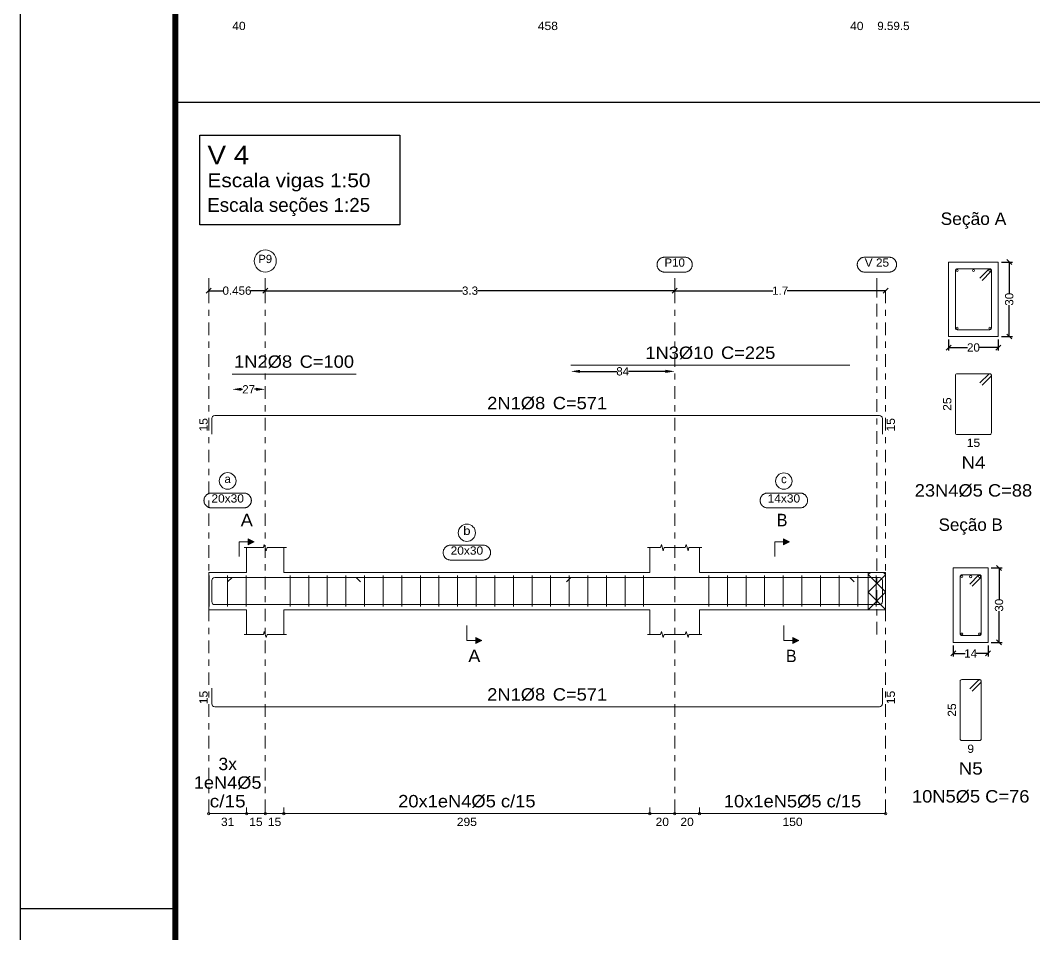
# Model space of a CAD drawing. Header units: centimetres. Extents: x 3194 to 3278, y -951 to -517.
# Drawn here: x 3194.32 to 3210.66, y -546.92 to -532.2 of the extents above; entities that cross this region are included whole.
import ezdxf
from ezdxf.enums import TextEntityAlignment as Align

# ---------------------------------------------------------------- set-up
doc = ezdxf.new("R2010")
doc.units = ezdxf.units.CM
doc.linetypes.add('CYPE_RAYAPUNTO', pattern=[0.4125, 0.2025, -0.105, 0, -0.105])
for name, color, linetype, lineweight in [('ARM_LONGITUDINAL_Ø10', 33, 'Continuous', 9), ('ARM_LONGITUDINAL_Ø8', 32, 'Continuous', 9), ('ARM_TRANSVERSAL_Ø5', 120, 'Continuous', 9), ('ELE_ARM_TRANS_TXT_EST', 7, 'Continuous', 9), ('ELE_CONT_NOS', 7, 'Continuous', 9), ('ELE_CONT_VIG_CONCRETO', 7, 'Continuous', 9), ('ELE_COT_COMPRIMENTO_PROJETADO', 8, 'Continuous', 0), ('ELE_COT_COT_ANCORAGENS', 8, 'Continuous', 0), ('ELE_COT_COT_ARM', 8, 'Continuous', 0), ('ELE_COT_COT_EST', 8, 'Continuous', 0), ('ELE_COT_COT_LIN_APOIOS', 8, 'CYPE_RAYAPUNTO', 0), ('ELE_COT_TEXTOS_ESTRIBOS', 8, 'Continuous', 0), ('ELE_REF_COT_LIN_AUX_COTA', 8, 'CYPE_RAYAPUNTO', 9), ('ELE_REF_LINHAS_MARCAS_PLANTA', 8, 'Continuous', 9), ('ELE_REF_MARCAS_PLANTA', 8, 'Continuous', 9), ('ELE_REF_REF_ESCALA', 3, 'Continuous', 9), ('ELE_REF_REF_NOME', 8, 'Continuous', 9), ('ELE_REF_REF_REFERENCIA', 8, 'Continuous', 9), ('ELE_REF_TEXTO_REF_NOME', 8, 'Continuous', 9), ('ELE_REF_TEXTO_REF_REFERENCIA', 8, 'Continuous', 9), ('POR_ARM_LONG_ARM_TEXTOS', 7, 'Continuous', 9), ('POR_ARM_LONG_TXT_COMP', 7, 'Continuous', 9), ('SEC_CONT_VIG_CONCRETO_CORTE', 7, 'Continuous', 9), ('SEC_COTAS_SEC_DIM_VIGA', 8, 'Continuous', 0), ('SEC_COTAS_TEXTOS_DETALHE_ESTRIBOS', 8, 'Continuous', 0), ('SEC_REF_TXT_NOMES', 2, 'Continuous', 9), ('SEC_REF_TXT_POSICOES_ARM_ESTRIBOS', 7, 'Continuous', 9)]:
    doc.layers.add(name, color=color, linetype=linetype, lineweight=lineweight)
doc.layers.add('ARQ-FOLHA', color=7, linetype='Continuous')
doc.layers.add('COTA CYPE', color=31, linetype='Continuous')
doc.styles.add('CYPETXT', font='arial.ttf', dxfattribs={"height": 0.2})
doc.styles.add('CYPETXT_0.2', font='arial.ttf', dxfattribs={"height": 0.133333})
doc.dimstyles.new('cype_arrow', dxfattribs={"dimtxt": 0.18, "dimasz": 0.15, "dimexe": 0.05, "dimexo": 0.05, "dimgap": 0, "dimtad": 0, "dimdec": 4, "dimzin": 0, "dimdsep": 46, "dimtxsty": 'CYPETXT_0.2', "dimcen": 0.09, "dimadec": 0, "dimazin": 0, "dimtfac": 1, "dimtdec": 4, "dimtofl": 0, "dimtmove": 2, "dimatfit": 3, "dimfxl": 1, "dimtolj": 1, "dimtzin": 0, "dimarcsym": 0})
doc.dimstyles.new('cype_oblique', dxfattribs={"dimtxt": 0.18, "dimasz": 0.18, "dimexe": 0.05, "dimexo": 0.05, "dimgap": 0, "dimtad": 0, "dimdec": 4, "dimzin": 0, "dimdsep": 46, "dimtxsty": 'CYPETXT_0.2', "dimblk": 'OBLIQUE', "dimtsz": 0.04, "dimcen": 0.09, "dimadec": 0, "dimazin": 0, "dimtfac": 1, "dimtdec": 4, "dimtofl": 0, "dimtmove": 2, "dimatfit": 3, "dimfxl": 1, "dimtolj": 1, "dimtzin": 0, "dimarcsym": 0})

# ---------------------------------------------------------------- blocks, each defined once
blk = doc.blocks.new('FOLHA A1')
at = {"layer": 'ARQ-FOLHA'}
for p, q in [((0, 0), (0, -594)), ((0, -297), (25, -297))]:
    blk.add_line(p, q, dxfattribs=at)
at = {"layer": 'ARQ-FOLHA', "const_width": 1}
blk.add_lwpolyline([(25, -10), (25, -584), (831, -584), (831, -10), (25, -10)], dxfattribs=at)
blk = doc.blocks.new('*D1134')
at = {"layer": 'Defpoints', "color": 0, "transparency": 16777216}
for p in [(3209.285, -537.296), (3210.085, -537.296), (3210.085, -537.474)]:
    blk.add_point(p, dxfattribs=at)
at = {"layer": 'SEC_COTAS_SEC_DIM_VIGA', "color": 0, "lineweight": -2, "transparency": 16777216}
for p, q in [((3209.245, -537.514), (3209.325, -537.434)), ((3209.285, -537.346), (3209.285, -537.524)), ((3209.285, -537.474), (3209.589, -537.474)), ((3210.085, -537.474), (3209.781, -537.474)), ((3210.045, -537.514), (3210.125, -537.434)), ((3210.085, -537.346), (3210.085, -537.524))]:
    blk.add_line(p, q, dxfattribs=at)
at = {"layer": 'SEC_COTAS_SEC_DIM_VIGA', "color": 0, "transparency": 16777216, "insert": (3209.685, -537.474), "char_height": 0.1333, "attachment_point": 5, "style": 'CYPETXT_0.2'}
blk.add_mtext('\\A1;20', dxfattribs=at)
blk = doc.blocks.new('_OBLIQUE')
at = {"color": 0, "linetype": 'ByBlock'}
blk.add_line((-0.5, -0.5), (0.5, 0.5), dxfattribs=at)
blk = doc.blocks.new('*D1135')
at = {"layer": 'Defpoints', "color": 0, "transparency": 16777216}
for p in [(3210.085, -536.096), (3210.262, -536.096), (3210.085, -537.296)]:
    blk.add_point(p, dxfattribs=at)
at = {"layer": 'SEC_COTAS_SEC_DIM_VIGA', "color": 0, "lineweight": -2, "transparency": 16777216}
for p, q in [((3210.135, -536.096), (3210.312, -536.096)), ((3210.302, -536.136), (3210.222, -536.056)), ((3210.262, -536.096), (3210.262, -536.601)), ((3210.262, -537.296), (3210.262, -536.791)), ((3210.135, -537.296), (3210.312, -537.296)), ((3210.302, -537.336), (3210.222, -537.256))]:
    blk.add_line(p, q, dxfattribs=at)
at = {"layer": 'SEC_COTAS_SEC_DIM_VIGA', "color": 0, "transparency": 16777216, "insert": (3210.262, -536.696), "char_height": 0.1333, "attachment_point": 5, "rotation": 90, "style": 'CYPETXT_0.2'}
blk.add_mtext('\\A1;30', dxfattribs=at)
blk = doc.blocks.new('*D1129')
at = {"layer": 'Defpoints', "color": 0, "transparency": 16777216}
for p in [(3209.36, -542.226), (3209.92, -542.226), (3209.92, -542.403)]:
    blk.add_point(p, dxfattribs=at)
at = {"layer": 'SEC_COTAS_SEC_DIM_VIGA', "color": 0, "lineweight": -2, "transparency": 16777216}
for p, q in [((3209.32, -542.443), (3209.4, -542.363)), ((3209.36, -542.276), (3209.36, -542.453)), ((3209.88, -542.443), (3209.96, -542.363)), ((3209.92, -542.276), (3209.92, -542.453)), ((3209.36, -542.403), (3209.552, -542.403)), ((3209.92, -542.403), (3209.729, -542.403))]:
    blk.add_line(p, q, dxfattribs=at)
at = {"layer": 'SEC_COTAS_SEC_DIM_VIGA', "color": 0, "transparency": 16777216, "insert": (3209.64, -542.403), "char_height": 0.1333, "attachment_point": 5, "style": 'CYPETXT_0.2'}
blk.add_mtext('\\A1;14', dxfattribs=at)
blk = doc.blocks.new('*D1130')
at = {"layer": 'Defpoints', "color": 0, "transparency": 16777216}
for p in [(3209.92, -541.026), (3210.098, -541.026), (3209.92, -542.226)]:
    blk.add_point(p, dxfattribs=at)
at = {"layer": 'SEC_COTAS_SEC_DIM_VIGA', "color": 0, "lineweight": -2, "transparency": 16777216}
for p, q in [((3209.97, -541.026), (3210.148, -541.026)), ((3210.138, -541.066), (3210.058, -540.986)), ((3210.098, -541.026), (3210.098, -541.531)), ((3210.098, -542.226), (3210.098, -541.721)), ((3209.97, -542.226), (3210.148, -542.226)), ((3210.138, -542.266), (3210.058, -542.186))]:
    blk.add_line(p, q, dxfattribs=at)
at = {"layer": 'SEC_COTAS_SEC_DIM_VIGA', "color": 0, "transparency": 16777216, "insert": (3210.098, -541.626), "char_height": 0.1333, "attachment_point": 5, "rotation": 90, "style": 'CYPETXT_0.2'}
blk.add_mtext('\\A1;30', dxfattribs=at)
blk = doc.blocks.new('*D1131')
at = {"layer": 'Defpoints', "color": 0, "transparency": 16777216}
for p in [(3197.357, -536.558), (3197.357, -536.558), (3198.269, -536.558)]:
    blk.add_point(p, dxfattribs=at)
at = {"layer": 'ELE_COT_COMPRIMENTO_PROJETADO', "color": 0, "lineweight": -2, "transparency": 16777216}
for p, q in [((3197.317, -536.598), (3197.397, -536.518)), ((3197.357, -536.558), (3197.588, -536.558)), ((3198.269, -536.558), (3198.038, -536.558)), ((3198.229, -536.598), (3198.309, -536.518))]:
    blk.add_line(p, q, dxfattribs=at)
at = {"layer": 'ELE_COT_COMPRIMENTO_PROJETADO', "color": 0, "transparency": 16777216, "insert": (3197.813, -536.558), "char_height": 0.1333, "attachment_point": 5, "style": 'CYPETXT_0.2'}
blk.add_mtext('\\A1;0.456', dxfattribs=at)
blk = doc.blocks.new('*D1132')
at = {"layer": 'Defpoints', "color": 0, "transparency": 16777216}
for p in [(3198.269, -536.558), (3198.269, -536.558), (3204.869, -536.558)]:
    blk.add_point(p, dxfattribs=at)
at = {"layer": 'ELE_COT_COMPRIMENTO_PROJETADO', "color": 0, "lineweight": -2, "transparency": 16777216}
for p, q in [((3198.229, -536.598), (3198.309, -536.518)), ((3198.269, -536.558), (3201.447, -536.558)), ((3204.869, -536.558), (3201.69, -536.558)), ((3204.829, -536.598), (3204.909, -536.518))]:
    blk.add_line(p, q, dxfattribs=at)
at = {"layer": 'ELE_COT_COMPRIMENTO_PROJETADO', "color": 0, "transparency": 16777216, "insert": (3201.569, -536.558), "char_height": 0.1333, "attachment_point": 5, "style": 'CYPETXT_0.2'}
blk.add_mtext('\\A1;3.3', dxfattribs=at)
blk = doc.blocks.new('*D1133')
at = {"layer": 'Defpoints', "color": 0, "transparency": 16777216}
for p in [(3204.869, -536.558), (3204.869, -536.558), (3208.269, -536.558)]:
    blk.add_point(p, dxfattribs=at)
at = {"layer": 'ELE_COT_COMPRIMENTO_PROJETADO', "color": 0, "lineweight": -2, "transparency": 16777216}
for p, q in [((3204.829, -536.598), (3204.909, -536.518)), ((3204.869, -536.558), (3206.453, -536.558)), ((3208.269, -536.558), (3206.684, -536.558)), ((3208.229, -536.598), (3208.309, -536.518))]:
    blk.add_line(p, q, dxfattribs=at)
at = {"layer": 'ELE_COT_COMPRIMENTO_PROJETADO', "color": 0, "transparency": 16777216, "insert": (3206.569, -536.558), "char_height": 0.1333, "attachment_point": 5, "style": 'CYPETXT_0.2'}
blk.add_mtext('\\A1;1.7', dxfattribs=at)
blk = doc.blocks.new('*D1127')
at = {"layer": 'Defpoints', "color": 0, "transparency": 16777216}
for p in [(3197.733, -538.147), (3198.269, -538.147), (3198.269, -538.147)]:
    blk.add_point(p, dxfattribs=at)
at = {"layer": 'ELE_COT_COT_ARM', "color": 0, "lineweight": -2, "transparency": 16777216}
for p, q in [((3197.883, -538.147), (3197.904, -538.147)), ((3198.119, -538.147), (3198.097, -538.147))]:
    blk.add_line(p, q, dxfattribs=at)
at = {"layer": 'ELE_COT_COT_ARM', "color": 0, "transparency": 16777216}
for points in [[(3197.883, -538.122), (3197.883, -538.172), (3197.733, -538.147)], [(3198.119, -538.122), (3198.119, -538.172), (3198.269, -538.147)]]:
    blk.add_solid(points, dxfattribs=at)
at = {"layer": 'ELE_COT_COT_ARM', "color": 0, "transparency": 16777216, "insert": (3198.001, -538.147), "char_height": 0.1333, "attachment_point": 5, "style": 'CYPETXT_0.2'}
blk.add_mtext('\\A1;27', dxfattribs=at)
blk = doc.blocks.new('*D1128')
at = {"layer": 'Defpoints', "color": 0, "transparency": 16777216}
for p in [(3203.193, -537.858), (3204.869, -537.858), (3204.869, -537.858)]:
    blk.add_point(p, dxfattribs=at)
at = {"layer": 'ELE_COT_COT_ARM', "color": 0, "lineweight": -2, "transparency": 16777216}
for p, q in [((3203.343, -537.858), (3203.936, -537.858)), ((3204.719, -537.858), (3204.126, -537.858))]:
    blk.add_line(p, q, dxfattribs=at)
at = {"layer": 'ELE_COT_COT_ARM', "color": 0, "transparency": 16777216}
for points in [[(3203.343, -537.833), (3203.343, -537.883), (3203.193, -537.858)], [(3204.719, -537.833), (3204.719, -537.883), (3204.869, -537.858)]]:
    blk.add_solid(points, dxfattribs=at)
at = {"layer": 'ELE_COT_COT_ARM', "color": 0, "transparency": 16777216, "insert": (3204.031, -537.858), "char_height": 0.1333, "attachment_point": 5, "style": 'CYPETXT_0.2'}
blk.add_mtext('\\A1;84', dxfattribs=at)

msp = doc.modelspace()

# ---------------------------------------------------------------- hatches: boundary and pattern name
at = {"layer": 'ELE_REF_LINHAS_MARCAS_PLANTA'}
for points in [[(3197.99458, -540.65144), (3197.99458, -540.55544), (3198.09058, -540.60344)], [(3206.62499, -540.65144), (3206.62499, -540.55544), (3206.72099, -540.60344)], [(3201.66258, -542.14544), (3201.66258, -542.24144), (3201.75858, -542.19344)], [(3206.77258, -542.14544), (3206.77258, -542.24144), (3206.86858, -542.19344)]]:
    msp.add_hatch(color=256, dxfattribs=at).paths.add_polyline_path(points)

# ---------------------------------------------------------------- linework, layer by layer
msp.add_line((3259.9194, -533.5243), (3196.8194, -533.5243))
at = {"layer": 'ARM_LONGITUDINAL_Ø10'}
for p, q in [((3203.19341, -541.18044), (3203.12269, -541.25115)), ((3207.69341, -541.18044), (3207.76412, -541.25115))]:
    msp.add_line(p, q, dxfattribs=at)
for points in [[(3203.19341, -537.7582), (3207.69341, -537.7582)], [(3203.19341, -541.18044), (3207.69341, -541.18044)]]:
    msp.add_lwpolyline(points, dxfattribs=at)
msp.add_circle((3209.6405, -541.16588), 0.02, dxfattribs=at)
at = {"layer": 'ARM_LONGITUDINAL_Ø8'}
for p, q in [((3197.73258, -541.18044), (3197.66187, -541.25115)), ((3199.73258, -541.18044), (3199.80329, -541.25115))]:
    msp.add_line(p, q, dxfattribs=at)
for points in [[(3197.73258, -537.90069), (3199.73258, -537.90069)], [(3208.21858, -538.86903), (3208.21858, -538.61703), (3208.21493, -538.59866), (3208.20452, -538.58309), (3208.18895, -538.57268), (3208.17058, -538.56903), (3197.45458, -538.56903), (3197.43621, -538.57268), (3197.42064, -538.58309), (3197.41023, -538.59866), (3197.40658, -538.61703), (3197.40658, -538.86903)], [(3208.21858, -541.48044), (3208.21858, -541.22844), (3208.21493, -541.21007), (3208.20452, -541.1945), (3208.18895, -541.18409), (3208.17058, -541.18044), (3197.45458, -541.18044), (3197.43621, -541.18409), (3197.42064, -541.1945), (3197.41023, -541.21007), (3197.40658, -541.22844), (3197.40658, -541.48044)], [(3197.73258, -541.18044), (3199.73258, -541.18044)], [(3208.21858, -541.31644), (3208.21858, -541.56844), (3208.21493, -541.58681), (3208.20452, -541.60238), (3208.18895, -541.61278), (3208.17058, -541.61644), (3197.45458, -541.61644), (3197.43621, -541.61278), (3197.42064, -541.60238), (3197.41023, -541.58681), (3197.40658, -541.56844), (3197.40658, -541.31644)], [(3208.21858, -542.96344), (3208.21858, -543.21544), (3208.21493, -543.23381), (3208.20452, -543.24938), (3208.18895, -543.25978), (3208.17058, -543.26344), (3197.45458, -543.26344), (3197.43621, -543.25978), (3197.42064, -543.24938), (3197.41023, -543.23381), (3197.40658, -543.21544), (3197.40658, -542.96344)]]:
    msp.add_lwpolyline(points, dxfattribs=at)
for centre in [(3209.42097, -536.23224), (3209.68497, -536.23224), (3209.94897, -536.23224), (3209.42097, -537.16024), (3209.94897, -537.16024), (3209.4965, -541.16188), (3209.7845, -541.16188), (3209.4965, -542.08988), (3209.7845, -542.08988)]:
    msp.add_circle(centre, 0.016, dxfattribs=at)
at = {"layer": 'ARM_TRANSVERSAL_Ø5'}
for p, q in [((3197.36258, -541.14844), (3197.36258, -541.64844)), ((3197.66258, -541.14844), (3197.66258, -541.64844)), ((3197.96258, -541.14844), (3197.96258, -541.64844)), ((3198.66858, -541.14844), (3198.66858, -541.64844)), ((3198.96858, -541.14844), (3198.96858, -541.64844)), ((3199.26858, -541.14844), (3199.26858, -541.64844)), ((3199.56858, -541.14844), (3199.56858, -541.64844)), ((3199.86858, -541.14844), (3199.86858, -541.64844)), ((3200.16858, -541.14844), (3200.16858, -541.64844)), ((3200.46858, -541.14844), (3200.46858, -541.64844)), ((3200.76858, -541.14844), (3200.76858, -541.64844)), ((3201.06858, -541.14844), (3201.06858, -541.64844)), ((3201.36858, -541.14844), (3201.36858, -541.64844)), ((3201.66858, -541.14844), (3201.66858, -541.64844)), ((3201.96858, -541.14844), (3201.96858, -541.64844)), ((3202.26858, -541.14844), (3202.26858, -541.64844)), ((3202.56858, -541.14844), (3202.56858, -541.64844)), ((3202.86858, -541.14844), (3202.86858, -541.64844)), ((3203.16858, -541.14844), (3203.16858, -541.64844)), ((3203.46858, -541.14844), (3203.46858, -541.64844)), ((3203.76858, -541.14844), (3203.76858, -541.64844)), ((3204.06858, -541.14844), (3204.06858, -541.64844)), ((3204.36858, -541.14844), (3204.36858, -541.64844)), ((3205.41858, -541.14844), (3205.41858, -541.64844)), ((3205.71858, -541.14844), (3205.71858, -541.64844)), ((3206.01858, -541.14844), (3206.01858, -541.64844)), ((3206.31858, -541.14844), (3206.31858, -541.64844)), ((3206.61858, -541.14844), (3206.61858, -541.64844)), ((3206.91858, -541.14844), (3206.91858, -541.64844)), ((3207.21858, -541.14844), (3207.21858, -541.64844)), ((3207.51858, -541.14844), (3207.51858, -541.64844)), ((3207.81858, -541.14844), (3207.81858, -541.64844)), ((3208.11858, -541.14844), (3208.11858, -541.64844))]:
    msp.add_line(p, q, dxfattribs=at)
for points in [[(3209.82594, -536.39205), (3209.96736, -536.25063), (3209.97059, -536.24669), (3209.97299, -536.24219), (3209.97447, -536.23731), (3209.97497, -536.23224), (3209.97447, -536.22717), (3209.97299, -536.22229), (3209.97059, -536.2178), (3209.96736, -536.21386), (3209.96342, -536.21062), (3209.95892, -536.20822), (3209.95404, -536.20674), (3209.94897, -536.20624), (3209.42097, -536.20624), (3209.41102, -536.20822), (3209.40259, -536.21386), (3209.39695, -536.22229), (3209.39497, -536.23224), (3209.39497, -537.16024), (3209.39695, -537.17019), (3209.40259, -537.17863), (3209.41102, -537.18426), (3209.42097, -537.18624), (3209.94897, -537.18624), (3209.95892, -537.18426), (3209.96736, -537.17863), (3209.97299, -537.17019), (3209.97497, -537.16024), (3209.97497, -536.23224), (3209.97447, -536.22717), (3209.97299, -536.22229), (3209.97059, -536.2178), (3209.96736, -536.21386), (3209.96342, -536.21062), (3209.95892, -536.20822), (3209.95404, -536.20674), (3209.94897, -536.20624), (3209.9439, -536.20674), (3209.93902, -536.20822), (3209.93453, -536.21062), (3209.93059, -536.21386), (3209.78917, -536.35528)], [(3209.82594, -538.08138), (3209.96736, -537.93996), (3209.97059, -537.93602), (3209.97299, -537.93153), (3209.97447, -537.92665), (3209.97497, -537.92158), (3209.97447, -537.9165), (3209.97299, -537.91163), (3209.97059, -537.90713), (3209.96736, -537.90319), (3209.96342, -537.89996), (3209.95892, -537.89756), (3209.95404, -537.89608), (3209.94897, -537.89558), (3209.42097, -537.89558), (3209.41102, -537.89756), (3209.40259, -537.90319), (3209.39695, -537.91163), (3209.39497, -537.92158), (3209.39497, -538.84958), (3209.39695, -538.85953), (3209.40259, -538.86796), (3209.41102, -538.8736), (3209.42097, -538.87558), (3209.94897, -538.87558), (3209.95892, -538.8736), (3209.96736, -538.86796), (3209.97299, -538.85953), (3209.97497, -538.84958), (3209.97497, -537.92158), (3209.97447, -537.9165), (3209.97299, -537.91163), (3209.97059, -537.90713), (3209.96736, -537.90319), (3209.96342, -537.89996), (3209.95892, -537.89756), (3209.95404, -537.89608), (3209.94897, -537.89558), (3209.9439, -537.89608), (3209.93902, -537.89756), (3209.93453, -537.89996), (3209.93059, -537.90319), (3209.78917, -538.04461)], [(3209.66146, -541.32169), (3209.80288, -541.18027), (3209.80612, -541.17633), (3209.80852, -541.17183), (3209.81, -541.16695), (3209.8105, -541.16188), (3209.81, -541.15681), (3209.80852, -541.15193), (3209.80612, -541.14744), (3209.80288, -541.1435), (3209.79894, -541.14026), (3209.79445, -541.13786), (3209.78957, -541.13638), (3209.7845, -541.13588), (3209.4965, -541.13588), (3209.48655, -541.13786), (3209.47811, -541.1435), (3209.47248, -541.15193), (3209.4705, -541.16188), (3209.4705, -542.08988), (3209.47248, -542.09983), (3209.47811, -542.10827), (3209.48655, -542.1139), (3209.4965, -542.11588), (3209.7845, -542.11588), (3209.79445, -542.1139), (3209.80288, -542.10827), (3209.80852, -542.09983), (3209.8105, -542.08988), (3209.8105, -541.16188), (3209.81, -541.15681), (3209.80852, -541.15193), (3209.80612, -541.14744), (3209.80288, -541.1435), (3209.79894, -541.14026), (3209.79445, -541.13786), (3209.78957, -541.13638), (3209.7845, -541.13588), (3209.77943, -541.13638), (3209.77455, -541.13786), (3209.77005, -541.14026), (3209.76611, -541.1435), (3209.62469, -541.28492)], [(3209.66146, -543.01102), (3209.80288, -542.8696), (3209.80612, -542.86566), (3209.80852, -542.86116), (3209.81, -542.85629), (3209.8105, -542.85121), (3209.81, -542.84614), (3209.80852, -542.84126), (3209.80612, -542.83677), (3209.80288, -542.83283), (3209.79894, -542.8296), (3209.79445, -542.82719), (3209.78957, -542.82571), (3209.7845, -542.82521), (3209.4965, -542.82521), (3209.48655, -542.82719), (3209.47811, -542.83283), (3209.47248, -542.84126), (3209.4705, -542.85121), (3209.4705, -543.77921), (3209.47248, -543.78916), (3209.47811, -543.7976), (3209.48655, -543.80324), (3209.4965, -543.80521), (3209.7845, -543.80521), (3209.79445, -543.80324), (3209.80288, -543.7976), (3209.80852, -543.78916), (3209.8105, -543.77921), (3209.8105, -542.85121), (3209.81, -542.84614), (3209.80852, -542.84126), (3209.80612, -542.83677), (3209.80288, -542.83283), (3209.79894, -542.8296), (3209.79445, -542.82719), (3209.78957, -542.82571), (3209.7845, -542.82521), (3209.77943, -542.82571), (3209.77455, -542.82719), (3209.77005, -542.8296), (3209.76611, -542.83283), (3209.62469, -542.97425)]]:
    msp.add_lwpolyline(points, dxfattribs=at)
at = {"layer": 'COTA CYPE'}
msp.add_lwpolyline([(3197.21244, -534.05283), (3200.43885, -534.05283), (3200.43885, -535.49631), (3197.21244, -535.49631)], close=True, dxfattribs=at)
at = {"layer": 'ELE_CONT_NOS'}
for p, q in [((3197.96858, -541.09844), (3197.96858, -540.69844)), ((3198.56858, -541.09844), (3198.56858, -540.69844)), ((3204.46858, -541.09844), (3204.46858, -540.69844)), ((3205.26858, -541.09844), (3205.26858, -540.69844)), ((3208.26858, -541.09844), (3208.26858, -541.69844)), ((3197.96858, -541.69844), (3197.96858, -542.09844)), ((3198.56858, -541.69844), (3198.56858, -542.09844)), ((3204.46858, -541.69844), (3204.46858, -542.09844)), ((3205.26858, -541.69844), (3205.26858, -542.09844))]:
    msp.add_line(p, q, dxfattribs=at)
at = {"layer": 'ELE_CONT_NOS', "lineweight": 0}
for p, q in [((3207.98858, -541.13275), (3208.02289, -541.09844)), ((3208.26858, -541.41275), (3207.98858, -541.13275)), ((3207.98858, -541.4156), (3208.26858, -541.1356)), ((3208.26858, -541.12991), (3208.23711, -541.09844)), ((3208.26858, -541.6956), (3207.98858, -541.4156)), ((3207.98858, -541.69844), (3208.26858, -541.41844))]:
    msp.add_line(p, q, dxfattribs=at)
at = {"layer": 'ELE_CONT_NOS'}
for points in [[(3197.92858, -540.69844), (3198.23858, -540.69844), (3198.25358, -540.64844), (3198.28358, -540.74844), (3198.29858, -540.69844), (3198.60858, -540.69844)], [(3204.42858, -540.69844), (3204.63858, -540.69844), (3204.65358, -540.64844), (3204.68358, -540.74844), (3204.69858, -540.69844), (3204.90858, -540.69844)], [(3204.82858, -540.69844), (3205.03858, -540.69844), (3205.05358, -540.64844), (3205.08358, -540.74844), (3205.09858, -540.69844), (3205.30858, -540.69844)], [(3207.98858, -541.09844), (3208.26858, -541.09844)], [(3207.98858, -541.69844), (3208.26858, -541.69844)], [(3197.92858, -542.09844), (3198.23858, -542.09844), (3198.25358, -542.04844), (3198.28358, -542.14844), (3198.29858, -542.09844), (3198.60858, -542.09844)], [(3204.42858, -542.09844), (3204.63858, -542.09844), (3204.65358, -542.04844), (3204.68358, -542.14844), (3204.69858, -542.09844), (3204.90858, -542.09844)], [(3204.82858, -542.09844), (3205.03858, -542.09844), (3205.05358, -542.04844), (3205.08358, -542.14844), (3205.09858, -542.09844), (3205.30858, -542.09844)]]:
    msp.add_lwpolyline(points, dxfattribs=at)
at = {"layer": 'ELE_CONT_NOS', "lineweight": 0}
msp.add_lwpolyline([(3207.98858, -541.09844), (3207.98858, -541.69844), (3208.26858, -541.69844), (3208.26858, -541.09844), (3207.98858, -541.09844)], close=True, dxfattribs=at)
at = {"layer": 'ELE_CONT_VIG_CONCRETO'}
for p, q in [((3197.35658, -541.09844), (3197.96858, -541.09844)), ((3197.35658, -541.09844), (3197.35658, -541.69844)), ((3198.56858, -541.09844), (3204.46858, -541.09844)), ((3205.26858, -541.09844), (3207.98858, -541.09844)), ((3197.35658, -541.69844), (3197.96858, -541.69844)), ((3198.56858, -541.69844), (3204.46858, -541.69844)), ((3205.26858, -541.69844), (3207.98858, -541.69844))]:
    msp.add_line(p, q, dxfattribs=at)
at = {"layer": 'ELE_COT_COT_EST'}
for p, q in [((3197.35658, -544.98344), (3197.35658, -544.88344)), ((3197.96858, -544.98344), (3197.96858, -544.88344)), ((3198.26858, -544.98344), (3198.26858, -544.88344)), ((3198.56858, -544.98344), (3198.56858, -544.88344)), ((3204.46858, -544.98344), (3204.46858, -544.88344)), ((3204.86858, -544.98344), (3204.86858, -544.88344)), ((3205.26858, -544.98344), (3205.26858, -544.88344))]:
    msp.add_line(p, q, dxfattribs=at)
for points in [[(3197.35658, -544.98344), (3197.96858, -544.98344), (3197.96858, -544.88344)], [(3197.96858, -544.98344), (3198.26858, -544.98344), (3198.26858, -544.88344)], [(3198.26858, -544.98344), (3198.56858, -544.98344), (3198.56858, -544.88344)], [(3198.56858, -544.98344), (3204.46858, -544.98344), (3204.46858, -544.88344)], [(3204.46858, -544.98344), (3204.86858, -544.98344), (3204.86858, -544.88344)], [(3204.86858, -544.98344), (3205.26858, -544.98344), (3205.26858, -544.88344)], [(3205.26858, -544.98344), (3208.26858, -544.98344), (3208.26858, -544.88344)]]:
    msp.add_lwpolyline(points, dxfattribs=at)
for centre in [(3197.35658, -544.98344), (3197.96858, -544.98344), (3197.96858, -544.98344), (3198.26858, -544.98344), (3198.26858, -544.98344), (3198.56858, -544.98344), (3198.56858, -544.98344), (3204.46858, -544.98344), (3204.46858, -544.98344), (3204.86858, -544.98344), (3204.86858, -544.98344), (3205.26858, -544.98344), (3205.26858, -544.98344), (3208.26858, -544.98344)]:
    msp.add_circle(centre, 0.02, dxfattribs=at)
at = {"layer": 'ELE_COT_COT_LIN_APOIOS'}
for p, q in [((3197.35658, -536.5582), (3197.35658, -544.98344)), ((3198.26858, -536.5582), (3198.26858, -544.98344)), ((3204.86858, -536.5582), (3204.86858, -544.98344)), ((3208.26858, -536.5582), (3208.26858, -544.98344))]:
    msp.add_line(p, q, dxfattribs=at)
at = {"layer": 'ELE_REF_COT_LIN_AUX_COTA'}
for p, q in [((3197.35658, -536.5582), (3197.35658, -536.2582)), ((3198.26858, -536.5582), (3198.26858, -536.2582)), ((3204.86858, -536.5582), (3204.86858, -536.2582)), ((3208.12858, -536.5582), (3208.12858, -536.2582)), ((3208.12858, -542.09844), (3208.12858, -536.5582))]:
    msp.add_line(p, q, dxfattribs=at)
at = {"layer": 'ELE_REF_LINHAS_MARCAS_PLANTA'}
for p, q in [((3197.85058, -540.60344), (3197.85058, -540.84344)), ((3197.85058, -540.60344), (3197.99458, -540.60344)), ((3206.48099, -540.60344), (3206.48099, -540.84344)), ((3206.48099, -540.60344), (3206.62499, -540.60344)), ((3201.51858, -542.19344), (3201.51858, -541.95344)), ((3206.62858, -542.19344), (3206.62858, -541.95344)), ((3201.51858, -542.19344), (3201.66258, -542.19344)), ((3206.62858, -542.19344), (3206.77258, -542.19344))]:
    msp.add_line(p, q, dxfattribs=at)
for points in [[(3197.99458, -540.65144), (3197.99458, -540.55544), (3198.09058, -540.60344)], [(3206.62499, -540.65144), (3206.62499, -540.55544), (3206.72099, -540.60344)], [(3201.66258, -542.14544), (3201.66258, -542.24144), (3201.75858, -542.19344)], [(3206.77258, -542.14544), (3206.77258, -542.24144), (3206.86858, -542.19344)]]:
    msp.add_lwpolyline(points, close=True, dxfattribs=at)
at = {"layer": 'ELE_REF_REF_NOME'}
for points in [[(3197.92458, -539.81844), (3197.9326, -539.81871), (3197.94057, -539.81951), (3197.94848, -539.82084), (3197.95628, -539.8227), (3197.96394, -539.82508), (3197.97143, -539.82796), (3197.9787, -539.83134), (3197.98573, -539.83519), (3197.99249, -539.8395), (3197.99895, -539.84426), (3198.00507, -539.84944), (3198.01084, -539.85501), (3198.01622, -539.86096), (3198.02119, -539.86726), (3198.02573, -539.87387), (3198.02981, -539.88077), (3198.03343, -539.88793), (3198.03656, -539.89531), (3198.03919, -539.90288), (3198.04131, -539.91062), (3198.04291, -539.91848), (3198.04398, -539.92643), (3198.04451, -539.93443), (3198.04451, -539.94245), (3198.04398, -539.95045), (3198.04291, -539.9584), (3198.04131, -539.96626), (3198.03919, -539.97399), (3198.03656, -539.98157), (3198.03343, -539.98895), (3198.02981, -539.99611), (3198.02573, -540.00301), (3198.02119, -540.00962), (3198.01622, -540.01591), (3198.01084, -540.02186), (3198.00507, -540.02744), (3197.99895, -540.03261), (3197.99249, -540.03737), (3197.98573, -540.04169), (3197.9787, -540.04554), (3197.97143, -540.04892), (3197.96394, -540.0518), (3197.95628, -540.05417), (3197.94848, -540.05603), (3197.94057, -540.05737), (3197.9326, -540.05817), (3197.92458, -540.05844), (3197.40058, -540.05844), (3197.39257, -540.05817), (3197.38459, -540.05737), (3197.37668, -540.05603), (3197.36888, -540.05417), (3197.36122, -540.0518), (3197.35373, -540.04892), (3197.34646, -540.04554), (3197.33943, -540.04169), (3197.33267, -540.03737), (3197.32621, -540.03261), (3197.32009, -540.02744), (3197.31432, -540.02186), (3197.30894, -540.01591), (3197.30397, -540.00962), (3197.29943, -540.00301), (3197.29535, -539.99611), (3197.29173, -539.98895), (3197.2886, -539.98157), (3197.28597, -539.97399), (3197.28385, -539.96626), (3197.28225, -539.9584), (3197.28118, -539.95045), (3197.28065, -539.94245), (3197.28065, -539.93443), (3197.28118, -539.92643), (3197.28225, -539.91848), (3197.28385, -539.91062), (3197.28597, -539.90288), (3197.2886, -539.89531), (3197.29173, -539.88793), (3197.29535, -539.88077), (3197.29943, -539.87387), (3197.30397, -539.86726), (3197.30894, -539.86096), (3197.31432, -539.85501), (3197.32009, -539.84944), (3197.32621, -539.84426), (3197.33267, -539.8395), (3197.33943, -539.83519), (3197.34646, -539.83134), (3197.35373, -539.82796), (3197.36122, -539.82508), (3197.36888, -539.8227), (3197.37668, -539.82084), (3197.38459, -539.81951), (3197.39257, -539.81871), (3197.40058, -539.81844), (3197.92458, -539.81844)], [(3206.89058, -539.81844), (3206.8986, -539.81871), (3206.90657, -539.81951), (3206.91448, -539.82084), (3206.92228, -539.8227), (3206.92994, -539.82508), (3206.93743, -539.82796), (3206.9447, -539.83134), (3206.95173, -539.83519), (3206.95849, -539.8395), (3206.96495, -539.84426), (3206.97107, -539.84944), (3206.97684, -539.85501), (3206.98222, -539.86096), (3206.98719, -539.86726), (3206.99173, -539.87387), (3206.99581, -539.88077), (3206.99943, -539.88793), (3207.00256, -539.89531), (3207.00519, -539.90288), (3207.00731, -539.91062), (3207.00891, -539.91848), (3207.00998, -539.92643), (3207.01051, -539.93443), (3207.01051, -539.94245), (3207.00998, -539.95045), (3207.00891, -539.9584), (3207.00731, -539.96626), (3207.00519, -539.97399), (3207.00256, -539.98157), (3206.99943, -539.98895), (3206.99581, -539.99611), (3206.99173, -540.00301), (3206.98719, -540.00962), (3206.98222, -540.01591), (3206.97684, -540.02186), (3206.97107, -540.02744), (3206.96495, -540.03261), (3206.95849, -540.03737), (3206.95173, -540.04169), (3206.9447, -540.04554), (3206.93743, -540.04892), (3206.92994, -540.0518), (3206.92228, -540.05417), (3206.91448, -540.05603), (3206.90657, -540.05737), (3206.8986, -540.05817), (3206.89058, -540.05844), (3206.36658, -540.05844), (3206.35857, -540.05817), (3206.35059, -540.05737), (3206.34268, -540.05603), (3206.33488, -540.05417), (3206.32722, -540.0518), (3206.31973, -540.04892), (3206.31246, -540.04554), (3206.30543, -540.04169), (3206.29867, -540.03737), (3206.29221, -540.03261), (3206.28609, -540.02744), (3206.28032, -540.02186), (3206.27494, -540.01591), (3206.26997, -540.00962), (3206.26543, -540.00301), (3206.26135, -539.99611), (3206.25773, -539.98895), (3206.2546, -539.98157), (3206.25197, -539.97399), (3206.24985, -539.96626), (3206.24825, -539.9584), (3206.24718, -539.95045), (3206.24665, -539.94245), (3206.24665, -539.93443), (3206.24718, -539.92643), (3206.24825, -539.91848), (3206.24985, -539.91062), (3206.25197, -539.90288), (3206.2546, -539.89531), (3206.25773, -539.88793), (3206.26135, -539.88077), (3206.26543, -539.87387), (3206.26997, -539.86726), (3206.27494, -539.86096), (3206.28032, -539.85501), (3206.28609, -539.84944), (3206.29221, -539.84426), (3206.29867, -539.8395), (3206.30543, -539.83519), (3206.31246, -539.83134), (3206.31973, -539.82796), (3206.32722, -539.82508), (3206.33488, -539.8227), (3206.34268, -539.82084), (3206.35059, -539.81951), (3206.35857, -539.81871), (3206.36658, -539.81844), (3206.89058, -539.81844)], [(3201.78058, -540.65844), (3201.7886, -540.65871), (3201.79657, -540.65951), (3201.80448, -540.66084), (3201.81228, -540.6627), (3201.81994, -540.66508), (3201.82743, -540.66796), (3201.8347, -540.67134), (3201.84173, -540.67519), (3201.84849, -540.6795), (3201.85495, -540.68426), (3201.86107, -540.68944), (3201.86684, -540.69501), (3201.87222, -540.70096), (3201.87719, -540.70726), (3201.88173, -540.71387), (3201.88581, -540.72077), (3201.88943, -540.72793), (3201.89256, -540.73531), (3201.89519, -540.74288), (3201.89731, -540.75062), (3201.89891, -540.75848), (3201.89998, -540.76643), (3201.90051, -540.77443), (3201.90051, -540.78245), (3201.89998, -540.79045), (3201.89891, -540.7984), (3201.89731, -540.80626), (3201.89519, -540.81399), (3201.89256, -540.82157), (3201.88943, -540.82895), (3201.88581, -540.83611), (3201.88173, -540.84301), (3201.87719, -540.84962), (3201.87222, -540.85591), (3201.86684, -540.86186), (3201.86107, -540.86744), (3201.85495, -540.87261), (3201.84849, -540.87737), (3201.84173, -540.88169), (3201.8347, -540.88554), (3201.82743, -540.88892), (3201.81994, -540.8918), (3201.81228, -540.89417), (3201.80448, -540.89603), (3201.79657, -540.89737), (3201.7886, -540.89817), (3201.78058, -540.89844), (3201.25658, -540.89844), (3201.24857, -540.89817), (3201.24059, -540.89737), (3201.23268, -540.89603), (3201.22488, -540.89417), (3201.21722, -540.8918), (3201.20973, -540.88892), (3201.20246, -540.88554), (3201.19543, -540.88169), (3201.18867, -540.87737), (3201.18221, -540.87261), (3201.17609, -540.86744), (3201.17032, -540.86186), (3201.16494, -540.85591), (3201.15997, -540.84962), (3201.15543, -540.84301), (3201.15135, -540.83611), (3201.14773, -540.82895), (3201.1446, -540.82157), (3201.14197, -540.81399), (3201.13985, -540.80626), (3201.13825, -540.7984), (3201.13718, -540.79045), (3201.13665, -540.78245), (3201.13665, -540.77443), (3201.13718, -540.76643), (3201.13825, -540.75848), (3201.13985, -540.75062), (3201.14197, -540.74288), (3201.1446, -540.73531), (3201.14773, -540.72793), (3201.15135, -540.72077), (3201.15543, -540.71387), (3201.15997, -540.70726), (3201.16494, -540.70096), (3201.17032, -540.69501), (3201.17609, -540.68944), (3201.18221, -540.68426), (3201.18867, -540.6795), (3201.19543, -540.67519), (3201.20246, -540.67134), (3201.20973, -540.66796), (3201.21722, -540.66508), (3201.22488, -540.6627), (3201.23268, -540.66084), (3201.24059, -540.65951), (3201.24857, -540.65871), (3201.25658, -540.65844), (3201.78058, -540.65844)]]:
    msp.add_lwpolyline(points, close=True, dxfattribs=at)
for centre, radius in [((3197.66258, -539.62373), 0.13471), ((3206.62858, -539.62635), 0.13209), ((3201.51858, -540.45911), 0.13933)]:
    msp.add_circle(centre, radius, dxfattribs=at)
at = {"layer": 'ELE_REF_REF_REFERENCIA'}
for points in [[(3205.03258, -536.0182), (3205.0406, -536.01847), (3205.04857, -536.01927), (3205.05648, -536.02061), (3205.06428, -536.02247), (3205.07194, -536.02484), (3205.07943, -536.02773), (3205.0867, -536.0311), (3205.09373, -536.03496), (3205.10049, -536.03927), (3205.10695, -536.04403), (3205.11307, -536.04921), (3205.11884, -536.05478), (3205.12422, -536.06073), (3205.12919, -536.06702), (3205.13373, -536.07363), (3205.13781, -536.08053), (3205.14143, -536.08769), (3205.14456, -536.09507), (3205.14719, -536.10265), (3205.14931, -536.11039), (3205.15091, -536.11824), (3205.15198, -536.12619), (3205.15251, -536.13419), (3205.15251, -536.14221), (3205.15198, -536.15022), (3205.15091, -536.15816), (3205.14931, -536.16602), (3205.14719, -536.17376), (3205.14456, -536.18133), (3205.14143, -536.18872), (3205.13781, -536.19587), (3205.13373, -536.20277), (3205.12919, -536.20939), (3205.12422, -536.21568), (3205.11884, -536.22163), (3205.11307, -536.2272), (3205.10695, -536.23238), (3205.10049, -536.23714), (3205.09373, -536.24145), (3205.0867, -536.24531), (3205.07943, -536.24868), (3205.07194, -536.25156), (3205.06428, -536.25394), (3205.05648, -536.2558), (3205.04857, -536.25713), (3205.0406, -536.25794), (3205.03258, -536.2582), (3204.70458, -536.2582), (3204.69657, -536.25794), (3204.68859, -536.25713), (3204.68068, -536.2558), (3204.67288, -536.25394), (3204.66522, -536.25156), (3204.65773, -536.24868), (3204.65046, -536.24531), (3204.64343, -536.24145), (3204.63667, -536.23714), (3204.63021, -536.23238), (3204.62409, -536.2272), (3204.61832, -536.22163), (3204.61294, -536.21568), (3204.60797, -536.20939), (3204.60343, -536.20277), (3204.59935, -536.19587), (3204.59573, -536.18872), (3204.5926, -536.18133), (3204.58997, -536.17376), (3204.58785, -536.16602), (3204.58625, -536.15816), (3204.58518, -536.15022), (3204.58465, -536.14221), (3204.58465, -536.13419), (3204.58518, -536.12619), (3204.58625, -536.11824), (3204.58785, -536.11039), (3204.58997, -536.10265), (3204.5926, -536.09507), (3204.59573, -536.08769), (3204.59935, -536.08053), (3204.60343, -536.07363), (3204.60797, -536.06702), (3204.61294, -536.06073), (3204.61832, -536.05478), (3204.62409, -536.04921), (3204.63021, -536.04403), (3204.63667, -536.03927), (3204.64343, -536.03496), (3204.65046, -536.0311), (3204.65773, -536.02773), (3204.66522, -536.02484), (3204.67288, -536.02247), (3204.68068, -536.02061), (3204.68859, -536.01927), (3204.69657, -536.01847), (3204.70458, -536.0182), (3205.03258, -536.0182)], [(3208.32558, -536.0182), (3208.3336, -536.01847), (3208.34157, -536.01927), (3208.34948, -536.02061), (3208.35728, -536.02247), (3208.36494, -536.02484), (3208.37243, -536.02773), (3208.3797, -536.0311), (3208.38673, -536.03496), (3208.39349, -536.03927), (3208.39995, -536.04403), (3208.40607, -536.04921), (3208.41184, -536.05478), (3208.41722, -536.06073), (3208.42219, -536.06702), (3208.42673, -536.07363), (3208.43081, -536.08053), (3208.43443, -536.08769), (3208.43756, -536.09507), (3208.44019, -536.10265), (3208.44231, -536.11039), (3208.44391, -536.11824), (3208.44498, -536.12619), (3208.44551, -536.13419), (3208.44551, -536.14221), (3208.44498, -536.15022), (3208.44391, -536.15816), (3208.44231, -536.16602), (3208.44019, -536.17376), (3208.43756, -536.18133), (3208.43443, -536.18872), (3208.43081, -536.19587), (3208.42673, -536.20277), (3208.42219, -536.20939), (3208.41722, -536.21568), (3208.41184, -536.22163), (3208.40607, -536.2272), (3208.39995, -536.23238), (3208.39349, -536.23714), (3208.38673, -536.24145), (3208.3797, -536.24531), (3208.37243, -536.24868), (3208.36494, -536.25156), (3208.35728, -536.25394), (3208.34948, -536.2558), (3208.34157, -536.25713), (3208.3336, -536.25794), (3208.32558, -536.2582), (3207.93158, -536.2582), (3207.92357, -536.25794), (3207.91559, -536.25713), (3207.90768, -536.2558), (3207.89988, -536.25394), (3207.89222, -536.25156), (3207.88473, -536.24868), (3207.87746, -536.24531), (3207.87043, -536.24145), (3207.86367, -536.23714), (3207.85721, -536.23238), (3207.85109, -536.2272), (3207.84532, -536.22163), (3207.83994, -536.21568), (3207.83497, -536.20939), (3207.83043, -536.20277), (3207.82635, -536.19587), (3207.82273, -536.18872), (3207.8196, -536.18133), (3207.81697, -536.17376), (3207.81485, -536.16602), (3207.81325, -536.15816), (3207.81218, -536.15022), (3207.81165, -536.14221), (3207.81165, -536.13419), (3207.81218, -536.12619), (3207.81325, -536.11824), (3207.81485, -536.11039), (3207.81697, -536.10265), (3207.8196, -536.09507), (3207.82273, -536.08769), (3207.82635, -536.08053), (3207.83043, -536.07363), (3207.83497, -536.06702), (3207.83994, -536.06073), (3207.84532, -536.05478), (3207.85109, -536.04921), (3207.85721, -536.04403), (3207.86367, -536.03927), (3207.87043, -536.03496), (3207.87746, -536.0311), (3207.88473, -536.02773), (3207.89222, -536.02484), (3207.89988, -536.02247), (3207.90768, -536.02061), (3207.91559, -536.01927), (3207.92357, -536.01847), (3207.93158, -536.0182), (3208.32558, -536.0182)]]:
    msp.add_lwpolyline(points, close=True, dxfattribs=at)
msp.add_circle((3198.26858, -536.07981), 0.17839, dxfattribs=at)
at = {"layer": 'SEC_CONT_VIG_CONCRETO_CORTE'}
for points in [[(3210.08497, -536.09624), (3209.28497, -536.09624), (3209.28497, -537.29624), (3210.08497, -537.29624), (3210.08497, -536.09624)], [(3209.9205, -541.02588), (3209.3605, -541.02588), (3209.3605, -542.22588), (3209.9205, -542.22588), (3209.9205, -541.02588)]]:
    msp.add_lwpolyline(points, close=True, dxfattribs=at)

# ---------------------------------------------------------------- block references
at = {"layer": 'ARQ-FOLHA', "xscale": 0.1, "yscale": 0.1, "zscale": 0.1}
msp.add_blockref('FOLHA A1', (3194.3194, -516.813), dxfattribs=at)

# ---------------------------------------------------------------- texts
at = {"layer": 'COTA CYPE', "style": 'CYPETXT', "width": 1.080185}
msp.add_text('V 4', height=0.297399, dxfattribs=at).set_placement((3197.33785, -534.5196), (3198.01146, -534.5196), align=Align.FIT)
at = {"layer": 'ELE_ARM_TRANS_TXT_EST', "style": 'CYPETXT'}
for s, width, p, p2 in [('3x', 1.016644, (3197.51258, -544.28344), (3197.81258, -544.28344)), ('1eN4%%c5', 1.049339, (3197.11658, -544.58344), (3198.20858, -544.58344)), ('c/15', 1.096376, (3197.37308, -544.88344), (3197.95208, -544.88344)), ('20x1eN4%%c5 c/15', 1.055863, (3200.41158, -544.88344), (3202.62558, -544.88344)), ('10x1eN5%%c5 c/15', 1.055863, (3205.66158, -544.88344), (3207.87558, -544.88344))]:
    msp.add_text(s, height=0.2, dxfattribs=dict(at, width=width)).set_placement(p, p2, align=Align.FIT)
at = {"layer": 'ELE_COT_COT_ANCORAGENS', "style": 'CYPETXT', "width": 1.042546}
for p, p2 in [((3197.33991, -538.82703), (3197.33991, -538.61103)), ((3208.41858, -538.82703), (3208.41858, -538.61103)), ((3197.33991, -543.22144), (3197.33991, -543.00544)), ((3208.41858, -543.22144), (3208.41858, -543.00544))]:
    msp.add_text('15', height=0.133333, rotation=90, dxfattribs=at).set_placement(p, p2, align=Align.FIT)
at = {"layer": 'ELE_COT_TEXTOS_ESTRIBOS', "style": 'CYPETXT'}
for s, width, p, p2 in [('40', 1.042546, (3197.73647, -532.35854), (3197.95247, -532.35854)), ('458', 1.042546, (3202.66245, -532.35854), (3202.98645, -532.35854)), ('40', 1.042546, (3207.69642, -532.35854), (3207.91242, -532.35854)), ('9.5', 1.00411, (3208.13442, -532.35854), (3208.39442, -532.35854)), ('9.5', 1.00411, (3208.39442, -532.35854), (3208.65442, -532.35854)), ('31', 1.042546, (3197.55458, -545.18344), (3197.77058, -545.18344)), ('15', 1.042546, (3198.01058, -545.18344), (3198.22658, -545.18344)), ('15', 1.042546, (3198.31058, -545.18344), (3198.52658, -545.18344)), ('295', 1.042546, (3201.35658, -545.18344), (3201.68058, -545.18344)), ('20', 1.042546, (3204.56058, -545.18344), (3204.77658, -545.18344)), ('20', 1.042546, (3204.96058, -545.18344), (3205.17658, -545.18344)), ('150', 1.042546, (3206.60658, -545.18344), (3206.93058, -545.18344))]:
    msp.add_text(s, height=0.133333, dxfattribs=dict(at, width=width)).set_placement(p, p2, align=Align.FIT)
at = {"layer": 'ELE_REF_MARCAS_PLANTA', "style": 'CYPETXT'}
for s, width, p, p2 in [('A', 1.044083, (3197.87308, -540.35344), (3198.06808, -540.35344)), ('B', 0.917592, (3206.51549, -540.35344), (3206.68649, -540.35344)), ('A', 1.044083, (3201.54108, -542.54344), (3201.73608, -542.54344)), ('B', 0.917592, (3206.66308, -542.54344), (3206.83408, -542.54344))]:
    msp.add_text(s, height=0.2, dxfattribs=dict(at, width=width)).set_placement(p, p2, align=Align.FIT)
at = {"layer": 'ELE_REF_REF_ESCALA', "style": 'CYPETXT'}
for s, width, p, p2 in [('Escala vigas 1:50', 1.075389, (3197.33785, -534.89135), (3199.96426, -534.89135)), ('Escala seções 1:25', 0.971968, (3197.33298, -535.28747), (3199.95938, -535.28747))]:
    msp.add_text(s, height=0.2230494, dxfattribs=dict(at, width=width)).set_placement(p, p2, align=Align.FIT)
at = {"layer": 'ELE_REF_TEXTO_REF_NOME', "style": 'CYPETXT'}
for s, height, width, p, p2 in [('a', 0.13333, 0.984627, (3197.61158, -539.65707), (3197.71358, -539.65707)), ('c', 0.13333, 0.987832, (3206.58258, -539.65968), (3206.67458, -539.65968)), ('20x30', 0.133333, 1.032505, (3197.40058, -539.97177), (3197.92458, -539.97177)), ('14x30', 0.133333, 1.032505, (3206.36658, -539.97177), (3206.89058, -539.97177)), ('b', 0.13333, 1.139078, (3201.45958, -540.49244), (3201.57758, -540.49244)), ('20x30', 0.133333, 1.032505, (3201.25658, -540.81177), (3201.78058, -540.81177))]:
    msp.add_text(s, height=height, dxfattribs=dict(at, width=width)).set_placement(p, p2, align=Align.FIT)
at = {"layer": 'ELE_REF_TEXTO_REF_REFERENCIA', "style": 'CYPETXT'}
for s, width, p, p2 in [('P9', 0.965629, (3198.15858, -536.11314), (3198.37858, -536.11314)), ('P10', 0.989671, (3204.70458, -536.17154), (3205.03258, -536.17154)), ('V 25', 1.028253, (3207.93158, -536.17154), (3208.32558, -536.17154))]:
    msp.add_text(s, height=0.133333, dxfattribs=dict(at, width=width)).set_placement(p, p2, align=Align.FIT)
at = {"layer": 'POR_ARM_LONG_ARM_TEXTOS', "style": 'CYPETXT'}
for s, width, p, p2 in [('1N3%%c10', 1.055105, (3204.39591, -537.6582), (3205.49391, -537.6582)), ('1N2%%c8', 1.057309, (3197.76608, -537.80069), (3198.70208, -537.80069)), ('2N1%%c8', 1.057309, (3201.84608, -538.46903), (3202.78208, -538.46903)), ('2N1%%c8', 1.057309, (3201.84608, -543.16344), (3202.78208, -543.16344))]:
    msp.add_text(s, height=0.2, dxfattribs=dict(at, width=width)).set_placement(p, p2, align=Align.FIT)
at = {"layer": 'POR_ARM_LONG_TXT_COMP', "style": 'CYPETXT', "width": 1.053117}
for s, p, p2 in [(' C=225', (3205.53391, -537.6582), (3206.49091, -537.6582)), (' C=100', (3198.74208, -537.80069), (3199.69908, -537.80069)), (' C=571', (3202.82208, -538.46903), (3203.77908, -538.46903)), (' C=571', (3202.82208, -543.16344), (3203.77908, -543.16344))]:
    msp.add_text(s, height=0.2, dxfattribs=at).set_placement(p, p2, align=Align.FIT)
at = {"layer": 'SEC_COTAS_TEXTOS_DETALHE_ESTRIBOS', "style": 'CYPETXT', "width": 1.042546}
for p, p2 in [((3209.32831, -538.49358), (3209.32831, -538.27758)), ((3209.40383, -543.42321), (3209.40383, -543.20721))]:
    msp.add_text('25', height=0.133333, rotation=90, dxfattribs=at).set_placement(p, p2, align=Align.FIT)
for s, height, p, p2 in [('15', 0.133333, (3209.57697, -539.07558), (3209.79297, -539.07558)), ('9', 0.13333, (3209.5865, -544.00521), (3209.6945, -544.00521))]:
    msp.add_text(s, height=height, dxfattribs=at).set_placement(p, p2, align=Align.FIT)
at = {"layer": 'SEC_REF_TXT_NOMES', "style": 'CYPETXT'}
for s, width, p, p2 in [('Seção A', 1.002256, (3209.15547, -535.49824), (3210.21447, -535.49824)), ('Seção B', 0.979921, (3209.123, -540.42788), (3210.158, -540.42788))]:
    msp.add_text(s, height=0.2, dxfattribs=dict(at, width=width)).set_placement(p, p2, align=Align.FIT)
at = {"layer": 'SEC_REF_TXT_POSICOES_ARM_ESTRIBOS', "style": 'CYPETXT'}
for s, width, p, p2 in [('N4', 1.083541, (3209.49147, -539.42558), (3209.87847, -539.42558)), ('23N4%%c5 C=88', 1.055186, (3208.73847, -539.87558), (3210.63147, -539.87558)), ('N5', 1.083541, (3209.447, -544.35521), (3209.834, -544.35521)), ('10N5%%c5 C=76', 1.055186, (3208.694, -544.80521), (3210.587, -544.80521))]:
    msp.add_text(s, height=0.2, dxfattribs=dict(at, width=width)).set_placement(p, p2, align=Align.FIT)

# ---------------------------------------------------------------- dimensions: what is measured, and where the dimension line sits
at = {"layer": 'ELE_COT_COMPRIMENTO_PROJETADO'}
for p1, p2, text, picture, middle in [((3198.26858, -536.5582), (3197.35658, -536.5582), '0.456', '*D1131', (3197.81258, -536.5582)), ((3204.86858, -536.5582), (3198.26858, -536.5582), '3.3', '*D1132', (3201.56858, -536.5582)), ((3208.26858, -536.5582), (3204.86858, -536.5582), '1.7', '*D1133', (3206.56858, -536.5582))]:
    dim = msp.add_aligned_dim(p1=p1, p2=p2, distance=0, text=text, dimstyle='cype_oblique', override={"dimexe": 0, "dimexo": 0}, dxfattribs=at)
    dim.commit()
    dim.dimension.update_dxf_attribs({"geometry": picture, "text_midpoint": middle})
at = {"layer": 'ELE_COT_COT_ARM'}
for p1, p2, text, picture, middle in [((3203.19341, -537.8582), (3204.86858, -537.8582), '84', '*D1128', (3204.03099, -537.8582)), ((3197.73258, -538.14669), (3198.26858, -538.14669), '27', '*D1127', (3198.00058, -538.14669))]:
    dim = msp.add_aligned_dim(p1=p1, p2=p2, distance=0, text=text, dimstyle='cype_arrow', override={"dimexe": 0, "dimexo": 0}, dxfattribs=at)
    dim.commit()
    dim.dimension.update_dxf_attribs({"geometry": picture, "text_midpoint": middle})
at = {"layer": 'SEC_COTAS_SEC_DIM_VIGA'}
for p1, p2, text, picture, middle in [((3210.08497, -537.29624), (3210.08497, -536.09624), '30', '*D1135', (3210.26231, -536.69624)), ((3209.28497, -537.29624), (3210.08497, -537.29624), '20', '*D1134', (3209.68497, -537.47358)), ((3209.9205, -542.22588), (3209.9205, -541.02588), '30', '*D1130', (3210.09783, -541.62588)), ((3209.3605, -542.22588), (3209.9205, -542.22588), '14', '*D1129', (3209.6405, -542.40321))]:
    dim = msp.add_aligned_dim(p1=p1, p2=p2, distance=-0.17733, text=text, dimstyle='cype_oblique', dxfattribs=at)
    dim.commit()
    dim.dimension.update_dxf_attribs({"geometry": picture, "text_midpoint": middle})

doc.saveas('drawing.dxf')
